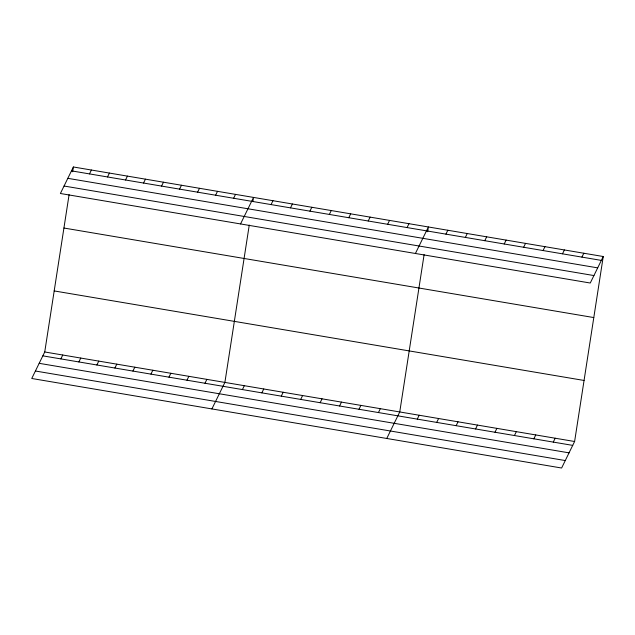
<?xml version="1.0" encoding="UTF-8"?>
<svg xmlns="http://www.w3.org/2000/svg" width="635" height="635" viewBox="0 0 635 635"><rect width="100%" height="100%" fill="white"/><g stroke="black" fill="none" stroke-linecap="round" stroke-linejoin="round"><path stroke-width="0.95" d="M603.25 256.516L590.264 283.027L60.388 193.5L73.382 166.981L603.25 256.516L574.611 441.5L561.618 468.019L31.75 378.484L44.736 351.973L69.096 194.643M72.644 171.752L73.382 166.981M249.253 225.084L224.893 382.413L211.907 408.924M252.944 201.239L253.54 197.421L240.546 223.941M424.109 254.627L399.748 411.956L386.763 438.475M427.657 231.735L428.395 226.965L415.401 253.484M89.495 173.903L91.4 170.029M107.513 176.951L109.41 173.069M125.524 179.991L127.429 176.117M143.542 183.039L145.447 179.157M60.857 358.894L62.754 355.013M161.56 186.087L163.457 182.205M78.867 361.942L80.772 358.061M179.57 189.127L181.475 185.245M96.885 364.982L98.782 361.101M197.588 192.175L199.493 188.293M114.903 368.03L116.8 364.149M215.606 195.215L217.503 191.333M132.913 371.07L134.818 367.189M233.616 198.263L235.522 194.381M150.932 374.118L152.837 370.237M168.95 377.158L170.847 373.277M271.066 204.589L272.963 200.708M186.96 380.206L188.865 376.325M290.489 207.867L292.394 203.986M204.978 383.246L206.883 379.365M309.92 211.153L311.825 207.272M242.419 389.572L244.324 385.699M329.351 214.432L331.248 210.55M261.85 392.859L263.755 388.977M348.782 217.718L350.679 213.836M281.281 396.145L283.178 392.263M368.205 221.004L370.11 217.122M300.704 399.423L302.609 395.541M387.636 224.282L389.533 220.401M320.135 402.709L322.04 398.828M407.067 227.568L408.964 223.687M339.566 405.987L341.463 402.106M358.989 409.273L360.894 405.392M445.921 234.132L447.826 230.251M378.42 412.559L380.325 408.678M465.352 237.419L467.249 233.537M484.775 240.697L486.68 236.815M417.282 419.124L419.179 415.242M504.206 243.983L506.111 240.101M436.705 422.402L438.61 418.521M523.637 247.261L525.534 243.38M456.136 425.688L458.033 421.807M543.06 250.547L544.965 246.666M475.567 428.966L477.464 425.093M562.491 253.825L564.396 249.952M494.99 432.252L496.895 428.371M581.922 257.111L583.819 253.23M514.421 435.539L516.326 431.657M533.852 438.817L535.75 434.935M553.275 442.103L555.181 438.221M71.477 170.863L601.345 260.398M67.818 178.332L597.686 267.867M64.048 186.023L593.923 275.558M63.929 228.028L593.796 317.563M54.189 290.925L584.057 380.46M44.736 351.973L574.611 441.5M42.839 355.854L572.707 445.381M39.179 363.323L569.047 452.85M35.409 371.015L565.277 460.55"/></g></svg>
